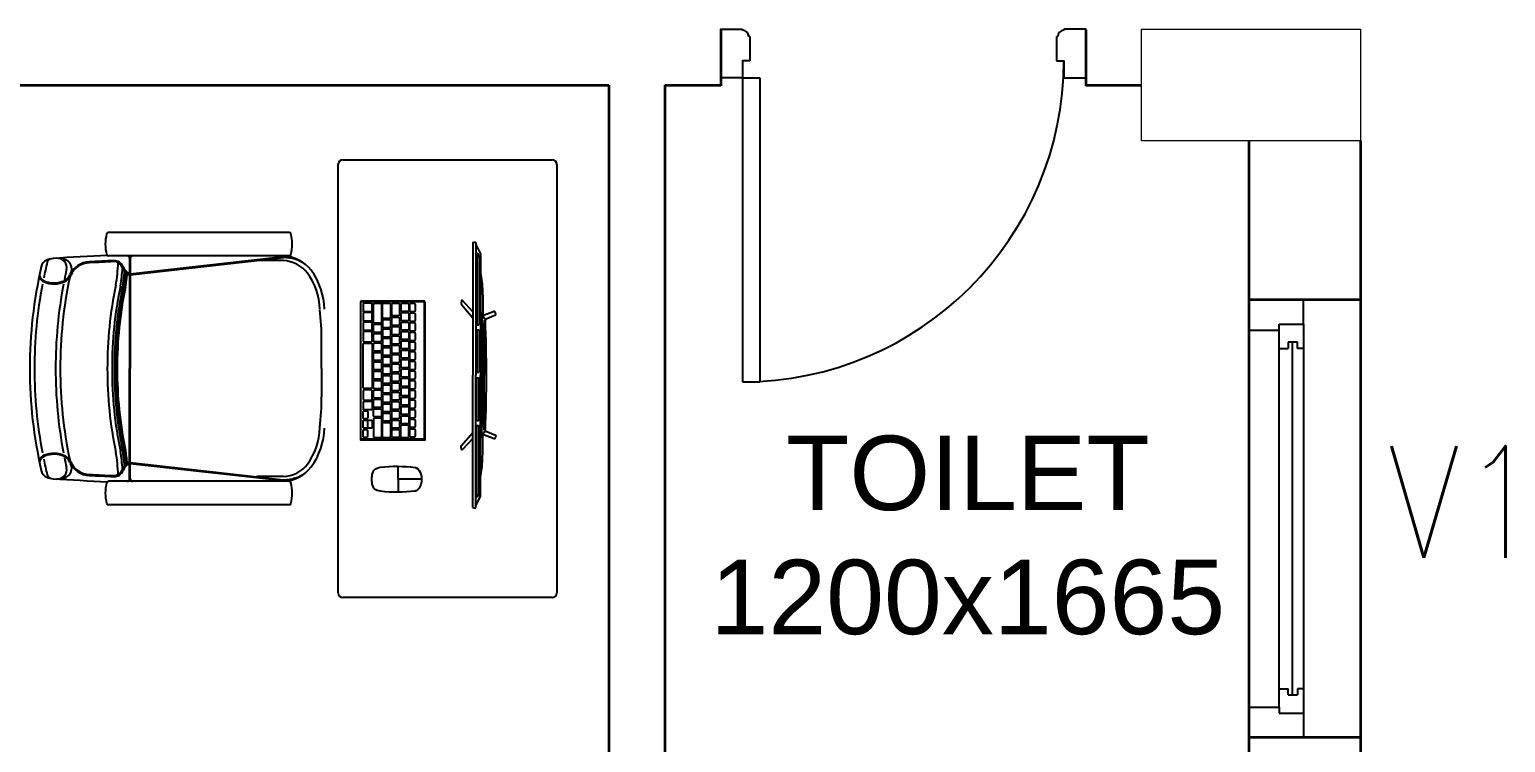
# Model space of a CAD drawing. Extents: x 2733443 to 3206532, y -1516114 to -1264405.
# Drawn here: x 3028857 to 3031891, y -1492705 to -1491239 of the extents above; entities that cross this region are included whole.
import ezdxf
from ezdxf.enums import TextEntityAlignment as Align

# ---------------------------------------------------------------- set-up
doc = ezdxf.new("R2010")
doc.units = 0
doc.header["$MEASUREMENT"] = 0
doc.linetypes.add('1', pattern=[0, 0, 0])
doc.layers.get('0').update_dxf_attribs({"color": 250, "linetype": '1'})
doc.layers.add('Column', color=162, linetype='Continuous', lineweight=13)
doc.layers.add('WALL', color=7, linetype='1', lineweight=35)
for name, color, linetype in [('DOOR', 40, 'Continuous'), ('furniture', 33, 'Continuous'), ('Plan', 44, 'Continuous'), ('TEXT', 5, '1'), ('V1', 7, 'Continuous'), ('Ventilator', 161, '1')]:
    doc.layers.add(name, color=color, linetype=linetype)
doc.styles.add('ARIAL', font='arial.ttf')
doc.styles.add('ROMANS', font='romans.shx')

# ---------------------------------------------------------------- blocks, each defined once
blk = doc.blocks.new('750')
at = {"layer": 'DOOR'}
for p, q in [((-50, 705), (-47.5, 705)), ((-35, 690), (-35, 692.5)), ((50, 45), (50, 80)), ((50, 80), (675, 80)), ((675, 45), (675, 80)), ((-50, 45), (-47.5, 45)), ((-35, 60), (-35, 57.5)), ((50, 45), (675, 45))]:
    blk.add_line(p, q, dxfattribs=at)
for points in [[(15, 690), (15, 705), (50, 705), (50, 750), (-50, 750), (-50, 705)], [(-35, 690), (15, 690)], [(15, 60), (15, 45), (50, 45), (50, 0), (-50, 0), (-50, 45)], [(-35, 60), (15, 60)]]:
    blk.add_lwpolyline(points, dxfattribs=at)
for centre, start, end in [((-35, 705), 180, 270), ((-35, 45), 90, 180)]:
    blk.add_arc(centre, 12.5, start, end, dxfattribs=at)
at = {"layer": 'DOOR', "color": 145}
blk.add_arc((15, 45), 660, 0, 90, dxfattribs=at)
blk = doc.blocks.new('A$C7C0069F8')
at = {"layer": 'Plan'}
for p, q in [((230, 900), (0, 900)), ((0, 900), (0, 837.5)), ((112.5, 900), (0, 900)), ((112.5, 850), (112.5, 900)), ((62.5, 850), (112.5, 850)), ((62.5, 837.5), (62.5, 850)), ((112.5, 850), (112.5, 850)), ((0, 837.5), (62.5, 837.5)), ((0, 62.5), (62.5, 62.5)), ((0, 0), (0, 62.5)), ((62.5, 62.5), (62.5, 50)), ((62.5, 50), (112.5, 50)), ((112.5, 50), (112.5, 50)), ((112.5, 50), (112.5, 0)), ((230, 0), (0, 0)), ((112.5, 0), (0, 0))]:
    blk.add_line(p, q, dxfattribs=at)
at = {"layer": 'Plan', "color": 143}
for p, q in [((230, 0), (230, 900)), ((112.5, 850), (112.5, 50)), ((0, 62.5), (0, 837.5)), ((62.5, 62.5), (62.5, 837.5)), ((62.5, 800), (81.2, 800)), ((81.2, 812.5), (81.2, 800)), ((100, 812.5), (81.2, 812.5)), ((90.2, 87.5), (90.2, 812.5)), ((100, 800), (100, 812.5)), ((112.5, 800), (100, 800)), ((62.5, 100), (81.2, 100)), ((81.2, 87.5), (81.2, 100)), ((112.5, 100), (100, 100)), ((100, 100), (100, 87.5)), ((81.2, 87.5), (100, 87.5))]:
    blk.add_line(p, q, dxfattribs=at)
blk = doc.blocks.new('Tv06_top_cad-block.com')
at = {"color": 0}
for points in [[(-161.1, -3.4), (-173.3, 26.2, 0.359324), (-175.3, 27.3, 0.097501), (-182.8, 24.2, 0.350578), (-183.5, 22.1), (-171.1, -10.4)], [(161.1, -3.4), (173.3, 26.2, -0.359324), (175.3, 27.3, -0.097501), (182.8, 24.2, -0.350578), (183.5, 22.1), (171.1, -10.4)], [(-381.9, -38.8, -0.13121), (-383.2, -32.7, -0.169032), (-383, -32.3), (-381.8, -31.1, -0.205713), (-381.3, -30.9), (-378.5, -30.9, 0.118206), (-376.2, -30.4), (-351.4, -18.4, -0.105648), (-345.8, -17), (0, -17)], [(-339.3, -21.2), (-339.3, -21.2, 0.099639), (-344.3, -22.2), (-349.2, -24.6, 0.215889), (-350.7, -26.3, 0.476075), (-349.4, -28, 0.244765)], [(-295.5, -17), (-282, -15, -0.02037), (-255.8, -12, -0.012056), (-227.2, -10.7), (-169.3, -10.7)], [(-182.5, -38.8), (-214.4, -69.1, 0.250582), (-215, -71, 0.266718), (-214.3, -71.9, 0.084688)], [(-214.3, -71.9), (-207.3, -73.1, 0.211205), (-203.3, -72.1), (-165.2, -38.8)], [(-181.8, -17), (-178.5, -14, -0.213415), (-177.3, -13.6), (0, -13.6)], [(-172.1, -13.6, -0.072098), (-159.2, -3, -0.121861), (-158.4, -2.8)], [(-170.1, -10.6, -0.053076), (-160.2, -2.9), (-158.4, -2.8)], [(-147.6, -13.6), (-147.6, -7.5, -0.414214), (-147.4, -7.3), (-146.5, -7.3, -0.414214), (-146.3, -7.5), (-146.3, -13.6)], [(-146.8, -28, 0.414214), (-145, -26.2), (-145, -23, 0.414214), (-146.8, -21.2)], [(-143.9, -13.6), (-143.9, -7.5, -0.414214), (-143.7, -7.3), (-142.7, -7.3, -0.414214), (-142.6, -7.5), (-142.6, -13.6)], [(-140.2, -13.6), (-140.2, -7.5, -0.414214), (-140, -7.3), (-139, -7.3, -0.414214), (-138.8, -7.5), (-138.8, -13.6)], [(-136.4, -13.6), (-136.4, -7.5, -0.414214), (-136.3, -7.3), (-135.3, -7.3, -0.414214), (-135.1, -7.5), (-135.1, -13.6)], [(-132.7, -13.6), (-132.7, -7.5, -0.414214), (-132.5, -7.3), (-131.6, -7.3, -0.414214), (-131.4, -7.5), (-131.4, -13.6)], [(-128.8, -28, -0.414214), (-130.6, -26.2), (-130.6, -23, -0.414214), (-128.8, -21.2)], [(-129, -13.6), (-129, -7.5, -0.414214), (-128.8, -7.3), (-127.9, -7.3, -0.414214), (-127.7, -7.5), (-127.7, -13.6)], [(-125.3, -13.6), (-125.3, -7.5, -0.414214), (-125.1, -7.3), (-124.1, -7.3, -0.414214), (-124, -7.5), (-124, -13.6)], [(-121.6, -13.6), (-121.6, -7.5, -0.414214), (-121.4, -7.3), (-120.4, -7.3, -0.414214), (-120.2, -7.5), (-120.2, -13.6)], [(-117.8, -13.6), (-117.8, -7.5, -0.414214), (-117.7, -7.3), (-116.7, -7.3, -0.414214), (-116.5, -7.5), (-116.5, -13.6)], [(-114.1, -13.6), (-114.1, -7.5, -0.414214), (-113.9, -7.3), (-113, -7.3, -0.414214), (-112.8, -7.5), (-112.8, -13.6)], [(-110.4, -13.6), (-110.4, -7.5, -0.414214), (-110.2, -7.3), (-109.3, -7.3, -0.414214), (-109.1, -7.5), (-109.1, -13.6)], [(-106.7, -13.6), (-106.7, -7.5, -0.414214), (-106.5, -7.3), (-105.5, -7.3, -0.414214), (-105.4, -7.5), (-105.4, -13.6)], [(-103, -13.6), (-103, -7.5, -0.414214), (-102.8, -7.3), (-101.8, -7.3, -0.414214), (-101.6, -7.5), (-101.6, -13.6)], [(-99.2, -13.6), (-99.2, -7.5, -0.414214), (-99.1, -7.3), (-98.1, -7.3, -0.414214), (-97.9, -7.5), (-97.9, -13.6)], [(-95.5, -13.6), (-95.5, -7.5, -0.414214), (-95.3, -7.3), (-94.4, -7.3, -0.414214), (-94.2, -7.5), (-94.2, -13.6)], [(-91.8, -13.6), (-91.8, -7.5, -0.414214), (-91.6, -7.3), (-90.7, -7.3, -0.414214), (-90.5, -7.5), (-90.5, -13.6)], [(-88.1, -13.6), (-88.1, -7.5, -0.414214), (-87.9, -7.3), (-86.9, -7.3, -0.414214), (-86.8, -7.5), (-86.8, -13.6)], [(-84.4, -13.6), (-84.4, -7.5, -0.414214), (-84.2, -7.3), (-83.2, -7.3, -0.414214), (-83, -7.5), (-83, -13.6)], [(-80.6, -13.6), (-80.6, -7.5, -0.414214), (-80.5, -7.3), (-79.5, -7.3, -0.414214), (-79.3, -7.5), (-79.3, -13.6)], [(-76.9, -13.6), (-76.9, -7.5, -0.414214), (-76.7, -7.3), (-75.8, -7.3, -0.414214), (-75.6, -7.5), (-75.6, -13.6)], [(-73.2, -13.6), (-73.2, -7.5, -0.414214), (-73, -7.3), (-72.1, -7.3, -0.414214), (-71.9, -7.5), (-71.9, -13.6)], [(-69.5, -13.6), (-69.5, -7.5, -0.414214), (-69.3, -7.3), (-68.3, -7.3, -0.414214), (-68.2, -7.5), (-68.2, -13.6)], [(-65.8, -13.6), (-65.8, -7.5, -0.414214), (-65.6, -7.3), (-64.6, -7.3, -0.414214), (-64.4, -7.5), (-64.4, -13.6)], [(-62, -13.6), (-62, -7.5, -0.414214), (-61.9, -7.3), (-60.9, -7.3, -0.414214), (-60.7, -7.5), (-60.7, -13.6)], [(-58.3, -13.6), (-58.3, -7.5, -0.414214), (-58.1, -7.3), (-57.2, -7.3, -0.414214), (-57, -7.5), (-57, -13.6)], [(-54.6, -13.6), (-54.6, -7.5, -0.414214), (-54.4, -7.3), (-53.5, -7.3, -0.414214), (-53.3, -7.5), (-53.3, -13.6)], [(-50.9, -13.6), (-50.9, -7.5, -0.414214), (-50.7, -7.3), (-49.7, -7.3, -0.414214), (-49.6, -7.5), (-49.6, -13.6)], [(-47.2, -13.6), (-47.2, -7.5, -0.414214), (-47, -7.3), (-46, -7.3, -0.414214), (-45.8, -7.5), (-45.8, -13.6)], [(-43.4, -13.6), (-43.4, -7.5, -0.414214), (-43.3, -7.3), (-42.3, -7.3, -0.414214), (-42.1, -7.5), (-42.1, -13.6)], [(-39.7, -13.6), (-39.7, -7.5, -0.414214), (-39.5, -7.3), (-38.6, -7.3, -0.414214), (-38.4, -7.5), (-38.4, -13.6)], [(-36, -13.6), (-36, -7.5, -0.414214), (-35.8, -7.3), (-34.9, -7.3, -0.414214), (-34.7, -7.5), (-34.7, -13.6)], [(-32.3, -13.6), (-32.3, -7.5, -0.414214), (-32.1, -7.3), (-31.1, -7.3, -0.414214), (-31, -7.5), (-31, -13.6)], [(-28.6, -13.6), (-28.6, -7.5, -0.414214), (-28.4, -7.3), (-27.4, -7.3, -0.414214), (-27.2, -7.5), (-27.2, -13.6)], [(-24.8, -13.6), (-24.8, -7.5, -0.414214), (-24.7, -7.3), (-23.7, -7.3, -0.414214), (-23.5, -7.5), (-23.5, -13.6)], [(-21.1, -13.6), (-21.1, -7.5, -0.414214), (-20.9, -7.3), (-20, -7.3, -0.414214), (-19.8, -7.5), (-19.8, -13.6)], [(-17.4, -13.6), (-17.4, -7.5, -0.414214), (-17.2, -7.3), (-16.3, -7.3, -0.414214), (-16.1, -7.5), (-16.1, -13.6)], [(-13.7, -13.6), (-13.7, -7.5, -0.414214), (-13.5, -7.3), (-12.5, -7.3, -0.414214), (-12.4, -7.5), (-12.4, -13.6)], [(-10, -13.6), (-10, -7.5, -0.414214), (-9.8, -7.3), (-8.8, -7.3, -0.414214), (-8.6, -7.5), (-8.6, -13.6)], [(-10, -28, 0.414214), (-8.2, -26.2), (-8.2, -23, 0.414214), (-10, -21.2)], [(-6.2, -13.6), (-6.2, -7.5, -0.414214), (-6.1, -7.3), (-5.1, -7.3, -0.414214), (-4.9, -7.5), (-4.9, -13.6)], [(-2.5, -13.6), (-2.5, -7.5, -0.414214), (-2.3, -7.3), (-1.4, -7.3, -0.414214), (-1.2, -7.5), (-1.2, -13.6)], [(181.8, -17), (178.5, -14, 0.213415), (177.3, -13.6), (0, -13.6)], [(381.9, -38.8, 0.13121), (383.2, -32.7, 0.169032), (383, -32.3), (381.8, -31.1, 0.205713), (381.3, -30.9), (378.5, -30.9, -0.118206), (376.2, -30.4), (351.4, -18.4, 0.105648), (345.8, -17), (0, -17)], [(2.5, -13.6), (2.5, -7.5, 0.414214), (2.3, -7.3), (1.4, -7.3, 0.414214), (1.2, -7.5), (1.2, -13.6)], [(6.2, -13.6), (6.2, -7.5, 0.414214), (6.1, -7.3), (5.1, -7.3, 0.414214), (4.9, -7.5), (4.9, -13.6)], [(10, -28, -0.414214), (8.2, -26.2), (8.2, -23, -0.414214), (10, -21.2)], [(10, -13.6), (10, -7.5, 0.414214), (9.8, -7.3), (8.8, -7.3, 0.414214), (8.6, -7.5), (8.6, -13.6)], [(13.7, -13.6), (13.7, -7.5, 0.414214), (13.5, -7.3), (12.5, -7.3, 0.414214), (12.4, -7.5), (12.4, -13.6)], [(17.4, -13.6), (17.4, -7.5, 0.414214), (17.2, -7.3), (16.3, -7.3, 0.414214), (16.1, -7.5), (16.1, -13.6)], [(21.1, -13.6), (21.1, -7.5, 0.414214), (20.9, -7.3), (20, -7.3, 0.414214), (19.8, -7.5), (19.8, -13.6)], [(24.8, -13.6), (24.8, -7.5, 0.414214), (24.7, -7.3), (23.7, -7.3, 0.414214), (23.5, -7.5), (23.5, -13.6)], [(28.6, -13.6), (28.6, -7.5, 0.414214), (28.4, -7.3), (27.4, -7.3, 0.414214), (27.2, -7.5), (27.2, -13.6)], [(32.3, -13.6), (32.3, -7.5, 0.414214), (32.1, -7.3), (31.1, -7.3, 0.414214), (31, -7.5), (31, -13.6)], [(36, -13.6), (36, -7.5, 0.414214), (35.8, -7.3), (34.9, -7.3, 0.414214), (34.7, -7.5), (34.7, -13.6)], [(39.7, -13.6), (39.7, -7.5, 0.414214), (39.5, -7.3), (38.6, -7.3, 0.414214), (38.4, -7.5), (38.4, -13.6)], [(43.4, -13.6), (43.4, -7.5, 0.414214), (43.3, -7.3), (42.3, -7.3, 0.414214), (42.1, -7.5), (42.1, -13.6)], [(47.2, -13.6), (47.2, -7.5, 0.414214), (47, -7.3), (46, -7.3, 0.414214), (45.8, -7.5), (45.8, -13.6)], [(50.9, -13.6), (50.9, -7.5, 0.414214), (50.7, -7.3), (49.7, -7.3, 0.414214), (49.6, -7.5), (49.6, -13.6)], [(54.6, -13.6), (54.6, -7.5, 0.414214), (54.4, -7.3), (53.5, -7.3, 0.414214), (53.3, -7.5), (53.3, -13.6)], [(58.3, -13.6), (58.3, -7.5, 0.414214), (58.1, -7.3), (57.2, -7.3, 0.414214), (57, -7.5), (57, -13.6)], [(62, -13.6), (62, -7.5, 0.414214), (61.9, -7.3), (60.9, -7.3, 0.414214), (60.7, -7.5), (60.7, -13.6)], [(65.8, -13.6), (65.8, -7.5, 0.414214), (65.6, -7.3), (64.6, -7.3, 0.414214), (64.4, -7.5), (64.4, -13.6)], [(69.5, -13.6), (69.5, -7.5, 0.414214), (69.3, -7.3), (68.3, -7.3, 0.414214), (68.2, -7.5), (68.2, -13.6)], [(73.2, -13.6), (73.2, -7.5, 0.414214), (73, -7.3), (72.1, -7.3, 0.414214), (71.9, -7.5), (71.9, -13.6)], [(76.9, -13.6), (76.9, -7.5, 0.414214), (76.7, -7.3), (75.8, -7.3, 0.414214), (75.6, -7.5), (75.6, -13.6)], [(80.6, -13.6), (80.6, -7.5, 0.414214), (80.5, -7.3), (79.5, -7.3, 0.414214), (79.3, -7.5), (79.3, -13.6)], [(84.4, -13.6), (84.4, -7.5, 0.414214), (84.2, -7.3), (83.2, -7.3, 0.414214), (83, -7.5), (83, -13.6)], [(88.1, -13.6), (88.1, -7.5, 0.414214), (87.9, -7.3), (86.9, -7.3, 0.414214), (86.8, -7.5), (86.8, -13.6)], [(91.8, -13.6), (91.8, -7.5, 0.414214), (91.6, -7.3), (90.7, -7.3, 0.414214), (90.5, -7.5), (90.5, -13.6)], [(95.5, -13.6), (95.5, -7.5, 0.414214), (95.3, -7.3), (94.4, -7.3, 0.414214), (94.2, -7.5), (94.2, -13.6)], [(99.2, -13.6), (99.2, -7.5, 0.414214), (99.1, -7.3), (98.1, -7.3, 0.414214), (97.9, -7.5), (97.9, -13.6)], [(103, -13.6), (103, -7.5, 0.414214), (102.8, -7.3), (101.8, -7.3, 0.414214), (101.6, -7.5), (101.6, -13.6)], [(106.7, -13.6), (106.7, -7.5, 0.414214), (106.5, -7.3), (105.5, -7.3, 0.414214), (105.4, -7.5), (105.4, -13.6)], [(110.4, -13.6), (110.4, -7.5, 0.414214), (110.2, -7.3), (109.3, -7.3, 0.414214), (109.1, -7.5), (109.1, -13.6)], [(114.1, -13.6), (114.1, -7.5, 0.414214), (113.9, -7.3), (113, -7.3, 0.414214), (112.8, -7.5), (112.8, -13.6)], [(117.8, -13.6), (117.8, -7.5, 0.414214), (117.7, -7.3), (116.7, -7.3, 0.414214), (116.5, -7.5), (116.5, -13.6)], [(121.6, -13.6), (121.6, -7.5, 0.414214), (121.4, -7.3), (120.4, -7.3, 0.414214), (120.2, -7.5), (120.2, -13.6)], [(125.3, -13.6), (125.3, -7.5, 0.414214), (125.1, -7.3), (124.1, -7.3, 0.414214), (124, -7.5), (124, -13.6)], [(129, -13.6), (129, -7.5, 0.414214), (128.8, -7.3), (127.9, -7.3, 0.414214), (127.7, -7.5), (127.7, -13.6)], [(128.8, -28, 0.414214), (130.6, -26.2), (130.6, -23, 0.414214), (128.8, -21.2)], [(132.7, -13.6), (132.7, -7.5, 0.414214), (132.5, -7.3), (131.6, -7.3, 0.414214), (131.4, -7.5), (131.4, -13.6)], [(136.4, -13.6), (136.4, -7.5, 0.414214), (136.3, -7.3), (135.3, -7.3, 0.414214), (135.1, -7.5), (135.1, -13.6)], [(140.2, -13.6), (140.2, -7.5, 0.414214), (140, -7.3), (139, -7.3, 0.414214), (138.8, -7.5), (138.8, -13.6)], [(143.9, -13.6), (143.9, -7.5, 0.414214), (143.7, -7.3), (142.7, -7.3, 0.414214), (142.6, -7.5), (142.6, -13.6)], [(146.8, -28, -0.414214), (145, -26.2), (145, -23, -0.414214), (146.8, -21.2)], [(147.6, -13.6), (147.6, -7.5, 0.414214), (147.4, -7.3), (146.5, -7.3, 0.414214), (146.3, -7.5), (146.3, -13.6)], [(172.1, -13.6, 0.072098), (159.2, -3, 0.121861), (158.4, -2.8)], [(170.1, -10.6, 0.053076), (160.2, -2.9), (158.4, -2.8)], [(214.3, -71.9), (207.3, -73.1, -0.211205), (203.3, -72.1), (165.2, -38.8)], [(295.5, -17), (282, -15, 0.02037), (255.8, -12, 0.012056), (227.2, -10.7), (169.3, -10.7)], [(182.5, -38.8), (214.4, -69.1, -0.250582), (215, -71, -0.266718), (214.3, -71.9, -0.084688)], [(339.3, -21.2), (339.3, -21.2, -0.099639), (344.3, -22.2), (349.2, -24.6, -0.215889), (350.7, -26.3, -0.476075), (349.4, -28, -0.244765)]]:
    blk.add_lwpolyline(points, format="xyb", dxfattribs=at)
for points in [[(-381.9, -38.8), (0, -38.8)], [(-378.5, -30.9), (0, -30.9)], [(-349.4, -28), (-146.8, -28)], [(-339.3, -21.2), (-146.8, -21.2)], [(-158.6, -6.5), (0, -6.5)], [(-128.8, -21.2), (-10, -21.2)], [(-128.8, -28), (-10, -28)], [(158.6, -6.5), (0, -6.5)], [(378.5, -30.9), (0, -30.9)], [(381.9, -38.8), (0, -38.8)], [(128.8, -21.2), (10, -21.2)], [(128.8, -28), (10, -28)], [(339.3, -21.2), (146.8, -21.2)], [(349.4, -28), (146.8, -28)]]:
    blk.add_lwpolyline(points, dxfattribs=at)
for centre, radius, start, end in [((0, -4564), 4564, 90, 91.9893), ((0, -4564), 4564, 88.0107, 90), ((-170.5, -10.1), 0.6, 200.9784, 314.0295), ((170.5, -10.1), 0.6, 225.9705, 339.0216)]:
    blk.add_arc(centre, radius, start, end, dxfattribs=at)
blk = doc.blocks.new('EQUIPMENT')
at = {"layer": 'furniture'}
for p, q in [((-2091.6, 10656.3), (-1661.6, 10656.3)), ((-2101.6, 9766.3), (-2101.6, 10646.3)), ((-1651.6, 10646.3), (-1651.6, 9766.3)), ((-2202.2, 10507), (-2573.4, 10507)), ((-2202.2, 10458.8), (-2573.4, 10458.8)), ((-2534.9, 10458.7), (-2554.6, 10458.7)), ((-2530.1, 10453.9), (-2530.1, 10227.1)), ((-2528.6, 10421.8), (-2213.6, 10457.2)), ((-2528.6, 10419.8), (-2213.4, 10455.3)), ((-2528.6, 10453.9), (-2528.6, 10227.1)), ((-2214, 10449.1), (-2268.3, 10449.1)), ((-2135.3, 10227.1), (-2135.3, 10285)), ((-2530.1, 10000.2), (-2530.1, 10227.1)), ((-2528.6, 10000.2), (-2528.6, 10227.1)), ((-2135.3, 10227.1), (-2135.3, 10169.1)), ((-2528.6, 10034.3), (-2213.4, 9998.8)), ((-2528.6, 10032.3), (-2213.6, 9996.9)), ((-1977.9, 9999.7), (-1977.9, 10026.4)), ((-2202.2, 9995.4), (-2573.4, 9995.4)), ((-2534.9, 9995.4), (-2554.6, 9995.4)), ((-2214, 10005), (-2268.3, 10005)), ((-1930, 9999.7), (-1977.9, 9999.7)), ((-1977.9, 9999.7), (-1977.9, 9973)), ((-2202.2, 9947.1), (-2573.4, 9947.1)), ((-1661.6, 9756.3), (-2091.6, 9756.3))]:
    blk.add_line(p, q, dxfattribs=at)
for points in [[(-2055.5, 10362.5), (-2055.5, 10080.9), (-1922.8, 10080.9), (-1922.8, 10363.9, 0.414214), (-1924.8, 10365.9), (-2052.1, 10365.9, 0.414214)], [(-2031.3, 10346.9), (-2031.3, 10359.3, 0.414214), (-2033.5, 10361.5), (-2047.8, 10361.5, 0.414214), (-2050, 10359.3), (-2050, 10344.7), (-2033.5, 10344.7, 0.414214)], [(-2028.4, 10322.7), (-2028.4, 10359.2, -0.414214), (-2026.2, 10361.4), (-2014.8, 10361.4, -0.414214), (-2012.6, 10359.2), (-2012.6, 10322.7, -0.414214), (-2014.8, 10320.5), (-2026.2, 10320.5, -0.414214)], [(-2009.9, 10332.5), (-2009.9, 10361.3), (-1996.3, 10361.3, -0.414214), (-1994, 10359.1), (-1994, 10332.5, -0.414214), (-1996.3, 10330.3), (-2007.7, 10330.3, -0.414214)], [(-1991, 10335.3), (-1991, 10359.2, -0.414214), (-1988.8, 10361.4), (-1977.4, 10361.4, -0.414214), (-1975.2, 10359.2), (-1975.2, 10337.5, -0.414214), (-1977.4, 10335.3)], [(-1956.3, 10359.1), (-1956.3, 10346.8, -0.414214), (-1958.5, 10344.6), (-1969.9, 10344.6, -0.414214), (-1972.1, 10346.8), (-1972.1, 10359.1, -0.414214), (-1969.9, 10361.3), (-1958.5, 10361.3, -0.414214)], [(-1943.4, 10359.1), (-1943.4, 10345.9, -0.414214), (-1945.6, 10343.7), (-1951.8, 10343.7, -0.414214), (-1954, 10345.9), (-1954, 10359.1, -0.414214), (-1951.8, 10361.3), (-1945.6, 10361.3, -0.414214)], [(-2031.3, 10327.6), (-2031.3, 10340, 0.414214), (-2033.5, 10342.2), (-2047.8, 10342.2, 0.414214), (-2050, 10340), (-2050, 10325.4), (-2033.5, 10325.4, 0.414214)], [(-2031.3, 10308.3), (-2031.3, 10320.6, 0.414214), (-2033.5, 10322.8), (-2047.8, 10322.8, 0.414214), (-2050, 10320.6), (-2050, 10306), (-2033.5, 10306, 0.414214)], [(-2012.6, 10316.1), (-2012.6, 10303.8, -0.414214), (-2014.8, 10301.6), (-2026.2, 10301.6, -0.414214), (-2028.4, 10303.8), (-2028.4, 10316.1, -0.414214), (-2026.2, 10318.4), (-2014.8, 10318.4, -0.414214)], [(-1994.1, 10325.7), (-1994.1, 10313.4, -0.414214), (-1996.3, 10311.2), (-2007.6, 10311.2, -0.414214), (-2009.8, 10313.4), (-2009.8, 10325.7, -0.414214), (-2007.6, 10327.9), (-1996.3, 10327.9, -0.414214)], [(-1975.2, 10330.4), (-1975.2, 10318.1, -0.414214), (-1977.4, 10315.9), (-1988.7, 10315.9, -0.414214), (-1991, 10318.1), (-1991, 10330.4, -0.414214), (-1988.7, 10332.6), (-1977.4, 10332.6, -0.414214)], [(-1956.3, 10339.8), (-1956.3, 10327.5, -0.414214), (-1958.5, 10325.3), (-1969.9, 10325.3, -0.414214), (-1972.1, 10327.5), (-1972.1, 10339.8, -0.414214), (-1969.9, 10342.1), (-1958.5, 10342.1, -0.414214)], [(-1956.3, 10320.6), (-1956.3, 10308.3, -0.414214), (-1958.5, 10306.1), (-1969.9, 10306.1, -0.414214), (-1972.1, 10308.3), (-1972.1, 10320.6, -0.414214), (-1969.9, 10322.8), (-1958.5, 10322.8, -0.414214)], [(-1943.4, 10339.3), (-1943.4, 10326, -0.414214), (-1945.6, 10323.8), (-1951.8, 10323.8, -0.414214), (-1954, 10326), (-1954, 10339.3, -0.414214), (-1951.8, 10341.5), (-1945.6, 10341.5, -0.414214)], [(-1943.4, 10319.5), (-1943.4, 10306.2, -0.414214), (-1945.6, 10304), (-1951.8, 10304, -0.414214), (-1954, 10306.2), (-1954, 10319.5, -0.414214), (-1951.8, 10321.7), (-1945.6, 10321.7, -0.414214)], [(-2050, 10301.5), (-2050, 10284.6, 0.414214), (-2047.8, 10282.4), (-2033.7, 10282.4, 0.414214), (-2031.5, 10284.6), (-2031.5, 10301.5, 0.414214), (-2033.7, 10303.7), (-2047.8, 10303.7, 0.414214)], [(-2012.6, 10296.8), (-2012.6, 10284.5, -0.414214), (-2014.8, 10282.3), (-2026.2, 10282.3, -0.414214), (-2028.4, 10284.5), (-2028.4, 10296.8, -0.414214), (-2026.2, 10299.1), (-2014.8, 10299.1, -0.414214)], [(-1994.1, 10306.4), (-1994.1, 10294.1, -0.414214), (-1996.3, 10291.9), (-2007.6, 10291.9, -0.414214), (-2009.8, 10294.1), (-2009.8, 10306.4, -0.414214), (-2007.6, 10308.6), (-1996.3, 10308.6, -0.414214)], [(-1994.1, 10287.5), (-1994.1, 10275.2, -0.414214), (-1996.3, 10273), (-2007.6, 10273, -0.414214), (-2009.8, 10275.2), (-2009.8, 10287.5, -0.414214), (-2007.6, 10289.7), (-1996.3, 10289.7, -0.414214)], [(-1975.2, 10311.2), (-1975.2, 10298.9, -0.414214), (-1977.4, 10296.7), (-1988.7, 10296.7, -0.414214), (-1991, 10298.9), (-1991, 10311.2, -0.414214), (-1988.7, 10313.4), (-1977.4, 10313.4, -0.414214)], [(-1975.2, 10292), (-1975.2, 10279.7, -0.414214), (-1977.4, 10277.5), (-1988.7, 10277.5, -0.414214), (-1991, 10279.7), (-1991, 10292, -0.414214), (-1988.7, 10294.2), (-1977.4, 10294.2, -0.414214)], [(-1956.3, 10301.3), (-1956.3, 10289, -0.414214), (-1958.5, 10286.8), (-1969.9, 10286.8, -0.414214), (-1972.1, 10289), (-1972.1, 10301.3, -0.414214), (-1969.9, 10303.6), (-1958.5, 10303.6, -0.414214)], [(-1956.3, 10282.1), (-1956.3, 10269.8, -0.414214), (-1958.5, 10267.6), (-1969.9, 10267.6, -0.414214), (-1972.1, 10269.8), (-1972.1, 10282.1, -0.414214), (-1969.9, 10284.3), (-1958.5, 10284.3, -0.414214)], [(-1943.4, 10299.6), (-1943.4, 10286.4, -0.414214), (-1945.6, 10284.2), (-1951.8, 10284.2, -0.414214), (-1954, 10286.4), (-1954, 10299.6, -0.414214), (-1951.8, 10301.9), (-1945.6, 10301.9, -0.414214)], [(-2049.8, 10188.2), (-2049.8, 10277.2, -0.414214), (-2047.6, 10279.4), (-2033.6, 10279.4, -0.414214), (-2031.4, 10277.2), (-2031.4, 10188.2, -0.414214), (-2033.6, 10186), (-2047.6, 10186, -0.414214)], [(-2012.6, 10277.5), (-2012.6, 10265.2, -0.414214), (-2014.8, 10263), (-2026.2, 10263, -0.414214), (-2028.4, 10265.2), (-2028.4, 10277.5, -0.414214), (-2026.2, 10279.8), (-2014.8, 10279.8, -0.414214)], [(-2012.6, 10258.2), (-2012.6, 10245.9, -0.414214), (-2014.8, 10243.7), (-2026.2, 10243.7, -0.414214), (-2028.4, 10245.9), (-2028.4, 10258.2, -0.414214), (-2026.2, 10260.5), (-2014.8, 10260.5, -0.414214)], [(-1994.1, 10268.2), (-1994.1, 10255.9, -0.414214), (-1996.3, 10253.7), (-2007.6, 10253.7, -0.414214), (-2009.8, 10255.9), (-2009.8, 10268.2, -0.414214), (-2007.6, 10270.5), (-1996.3, 10270.5, -0.414214)], [(-1975.2, 10272.8), (-1975.2, 10260.5, -0.414214), (-1977.4, 10258.3), (-1988.7, 10258.3, -0.414214), (-1991, 10260.5), (-1991, 10272.8, -0.414214), (-1988.7, 10275), (-1977.4, 10275, -0.414214)], [(-1975.2, 10253.6), (-1975.2, 10241.3, -0.414214), (-1977.4, 10239), (-1988.7, 10239, -0.414214), (-1991, 10241.3), (-1991, 10253.6, -0.414214), (-1988.7, 10255.8), (-1977.4, 10255.8, -0.414214)], [(-1956.3, 10262.8), (-1956.3, 10250.5, -0.414214), (-1958.5, 10248.3), (-1969.9, 10248.3, -0.414214), (-1972.1, 10250.5), (-1972.1, 10262.8, -0.414214), (-1969.9, 10265), (-1958.5, 10265, -0.414214)], [(-1943.4, 10279.8), (-1943.4, 10266.6, -0.414214), (-1945.6, 10264.3), (-1951.8, 10264.3, -0.414214), (-1954, 10266.6), (-1954, 10279.8, -0.414214), (-1951.8, 10282), (-1945.6, 10282, -0.414214)], [(-1943.4, 10260), (-1943.4, 10246.7, -0.414214), (-1945.6, 10244.5), (-1951.8, 10244.5, -0.414214), (-1954, 10246.7), (-1954, 10260, -0.414214), (-1951.8, 10262.2), (-1945.6, 10262.2, -0.414214)], [(-2012.6, 10238.9), (-2012.6, 10226.6, -0.414214), (-2014.8, 10224.4), (-2026.2, 10224.4, -0.414214), (-2028.4, 10226.6), (-2028.4, 10238.9, -0.414214), (-2026.2, 10241.2), (-2014.8, 10241.2, -0.414214)], [(-1994.1, 10249.3), (-1994.1, 10237, -0.414214), (-1996.3, 10234.8), (-2007.6, 10234.8, -0.414214), (-2009.8, 10237), (-2009.8, 10249.3, -0.414214), (-2007.6, 10251.5), (-1996.3, 10251.5, -0.414214)], [(-1994.1, 10230), (-1994.1, 10217.7, -0.414214), (-1996.3, 10215.5), (-2007.6, 10215.5, -0.414214), (-2009.8, 10217.7), (-2009.8, 10230, -0.414214), (-2007.6, 10232.2), (-1996.3, 10232.2, -0.414214)], [(-1975.2, 10234.3), (-1975.2, 10222, -0.414214), (-1977.4, 10219.8), (-1988.7, 10219.8, -0.414214), (-1991, 10222), (-1991, 10234.3, -0.414214), (-1988.7, 10236.6), (-1977.4, 10236.6, -0.414214)], [(-1956.3, 10243.6), (-1956.3, 10231.3, -0.414214), (-1958.5, 10229), (-1969.9, 10229, -0.414214), (-1972.1, 10231.3), (-1972.1, 10243.6, -0.414214), (-1969.9, 10245.8), (-1958.5, 10245.8, -0.414214)], [(-1956.3, 10224.3), (-1956.3, 10212, -0.414214), (-1958.5, 10209.8), (-1969.9, 10209.8, -0.414214), (-1972.1, 10212), (-1972.1, 10224.3, -0.414214), (-1969.9, 10226.5), (-1958.5, 10226.5, -0.414214)], [(-1943.4, 10240.1), (-1943.4, 10226.9, -0.414214), (-1945.6, 10224.7), (-1951.8, 10224.7, -0.414214), (-1954, 10226.9), (-1954, 10240.1, -0.414214), (-1951.8, 10242.4), (-1945.6, 10242.4, -0.414214)], [(-2012.6, 10219.6), (-2012.6, 10207.3, -0.414214), (-2014.8, 10205.1), (-2026.2, 10205.1, -0.414214), (-2028.4, 10207.3), (-2028.4, 10219.6, -0.414214), (-2026.2, 10221.9), (-2014.8, 10221.9, -0.414214)], [(-2012.6, 10200.3), (-2012.6, 10188, -0.414214), (-2014.8, 10185.8), (-2026.2, 10185.8, -0.414214), (-2028.4, 10188), (-2028.4, 10200.3, -0.414214), (-2026.2, 10202.6), (-2014.8, 10202.6, -0.414214)], [(-1994.1, 10210.7), (-1994.1, 10198.4, -0.414214), (-1996.3, 10196.2), (-2007.6, 10196.2, -0.414214), (-2009.8, 10198.4), (-2009.8, 10210.7, -0.414214), (-2007.6, 10212.9), (-1996.3, 10212.9, -0.414214)], [(-1994.1, 10191.4), (-1994.1, 10179.1, -0.414214), (-1996.3, 10176.9), (-2007.6, 10176.9, -0.414214), (-2009.8, 10179.1), (-2009.8, 10191.4, -0.414214), (-2007.6, 10193.6), (-1996.3, 10193.6, -0.414214)], [(-1975.2, 10215.1), (-1975.2, 10202.8, -0.414214), (-1977.4, 10200.6), (-1988.7, 10200.6, -0.414214), (-1991, 10202.8), (-1991, 10215.1, -0.414214), (-1988.7, 10217.3), (-1977.4, 10217.3, -0.414214)], [(-1975.2, 10195.9), (-1975.2, 10183.6, -0.414214), (-1977.4, 10181.4), (-1988.7, 10181.4, -0.414214), (-1991, 10183.6), (-1991, 10195.9, -0.414214), (-1988.7, 10198.1), (-1977.4, 10198.1, -0.414214)], [(-1956.3, 10205), (-1956.3, 10192.7, -0.414214), (-1958.5, 10190.5), (-1969.9, 10190.5, -0.414214), (-1972.1, 10192.7), (-1972.1, 10205, -0.414214), (-1969.9, 10207.3), (-1958.5, 10207.3, -0.414214)], [(-1943.4, 10220.3), (-1943.4, 10207.1, -0.414214), (-1945.6, 10204.9), (-1951.8, 10204.9, -0.414214), (-1954, 10207.1), (-1954, 10220.3, -0.414214), (-1951.8, 10222.5), (-1945.6, 10222.5, -0.414214)], [(-1943.4, 10200.5), (-1943.4, 10187.2, -0.414214), (-1945.6, 10185), (-1951.8, 10185, -0.414214), (-1954, 10187.2), (-1954, 10200.5, -0.414214), (-1951.8, 10202.7), (-1945.6, 10202.7, -0.414214)], [(-2049.7, 10181.4), (-2049.7, 10164.6, 0.414214), (-2047.5, 10162.3), (-2033.4, 10162.3, 0.414214), (-2031.2, 10164.6), (-2031.2, 10181.4, 0.414214), (-2033.4, 10183.6), (-2047.5, 10183.6, 0.414214)], [(-2012.6, 10181), (-2012.6, 10168.7, -0.414214), (-2014.8, 10166.5), (-2026.2, 10166.5, -0.414214), (-2028.4, 10168.7), (-2028.4, 10181, -0.414214), (-2026.2, 10183.3), (-2014.8, 10183.3, -0.414214)], [(-2012.6, 10161.7), (-2012.6, 10149.4, -0.414214), (-2014.8, 10147.2), (-2026.2, 10147.2, -0.414214), (-2028.4, 10149.4), (-2028.4, 10161.7, -0.414214), (-2026.2, 10164), (-2014.8, 10164, -0.414214)], [(-1994.1, 10172.1), (-1994.1, 10159.8, -0.414214), (-1996.3, 10157.6), (-2007.6, 10157.6, -0.414214), (-2009.8, 10159.8), (-2009.8, 10172.1, -0.414214), (-2007.6, 10174.3), (-1996.3, 10174.3, -0.414214)], [(-1975.2, 10176.7), (-1975.2, 10164.4, -0.414214), (-1977.4, 10162.2), (-1988.7, 10162.2, -0.414214), (-1991, 10164.4), (-1991, 10176.7, -0.414214), (-1988.7, 10178.9), (-1977.4, 10178.9, -0.414214)], [(-1956.3, 10185.8), (-1956.3, 10173.5, -0.414214), (-1958.5, 10171.3), (-1969.9, 10171.3, -0.414214), (-1972.1, 10173.5), (-1972.1, 10185.8, -0.414214), (-1969.9, 10188), (-1958.5, 10188, -0.414214)], [(-1956.3, 10166.5), (-1956.3, 10154.2, -0.414214), (-1958.5, 10152), (-1969.9, 10152, -0.414214), (-1972.1, 10154.2), (-1972.1, 10166.5, -0.414214), (-1969.9, 10168.7), (-1958.5, 10168.7, -0.414214)], [(-1943.4, 10180.7), (-1943.4, 10167.4, -0.414214), (-1945.6, 10165.2), (-1951.8, 10165.2, -0.414214), (-1954, 10167.4), (-1954, 10180.7, -0.414214), (-1951.8, 10182.9), (-1945.6, 10182.9, -0.414214)], [(-1943.4, 10160.8), (-1943.4, 10147.6, -0.414214), (-1945.6, 10145.4), (-1951.8, 10145.4, -0.414214), (-1954, 10147.6), (-1954, 10160.8, -0.414214), (-1951.8, 10163.1), (-1945.6, 10163.1, -0.414214)], [(-2031.1, 10145.2), (-2031.1, 10157.6, 0.414214), (-2033.3, 10159.8), (-2047.7, 10159.8, 0.414214), (-2049.9, 10157.6), (-2049.9, 10143), (-2033.3, 10143, 0.414214)], [(-2040.7, 10138.1), (-2040.7, 10125.9, -0.414214), (-2043, 10123.7), (-2047.6, 10123.7, -0.414214), (-2049.8, 10125.9), (-2049.8, 10138.1, -0.414214), (-2047.6, 10140.4), (-2043, 10140.4, -0.414214)], [(-2012.6, 10142.5), (-2012.6, 10130.2, -0.414214), (-2014.8, 10127.9), (-2026.2, 10127.9, -0.414214), (-2028.4, 10130.2), (-2028.4, 10142.5, -0.414214), (-2026.2, 10144.7), (-2014.8, 10144.7, -0.414214)], [(-1994.1, 10152.8), (-1994.1, 10140.5, -0.414214), (-1996.3, 10138.3), (-2007.6, 10138.3, -0.414214), (-2009.8, 10140.5), (-2009.8, 10152.8, -0.414214), (-2007.6, 10155), (-1996.3, 10155, -0.414214)], [(-1994.1, 10133.5), (-1994.1, 10121.2, -0.414214), (-1996.3, 10119), (-2007.6, 10119, -0.414214), (-2009.8, 10121.2), (-2009.8, 10133.5, -0.414214), (-2007.6, 10135.7), (-1996.3, 10135.7, -0.414214)], [(-1975.2, 10157.5), (-1975.2, 10145.2, -0.414214), (-1977.4, 10143), (-1988.7, 10143, -0.414214), (-1991, 10145.2), (-1991, 10157.5, -0.414214), (-1988.7, 10159.7), (-1977.4, 10159.7, -0.414214)], [(-1975.2, 10138.3), (-1975.2, 10126, -0.414214), (-1977.4, 10123.7), (-1988.7, 10123.7, -0.414214), (-1991, 10126), (-1991, 10138.3, -0.414214), (-1988.7, 10140.5), (-1977.4, 10140.5, -0.414214)], [(-1956.3, 10147.3), (-1956.3, 10135, -0.414214), (-1958.5, 10132.7), (-1969.9, 10132.7, -0.414214), (-1972.1, 10135), (-1972.1, 10147.3, -0.414214), (-1969.9, 10149.5), (-1958.5, 10149.5, -0.414214)], [(-1943.4, 10141), (-1943.4, 10127.8, -0.414214), (-1945.6, 10125.5), (-1951.8, 10125.5, -0.414214), (-1954, 10127.8), (-1954, 10141, -0.414214), (-1951.8, 10143.2), (-1945.6, 10143.2, -0.414214)], [(-2040.8, 10099.8), (-2040.8, 10087.5, -0.414214), (-2043, 10085.3), (-2047.6, 10085.3, -0.414214), (-2049.9, 10087.5), (-2049.9, 10099.8, -0.414214), (-2047.6, 10102), (-2043, 10102, -0.414214)], [(-2049.8, 10106.9), (-2049.8, 10118.8, -0.414214), (-2047.6, 10121), (-2041.2, 10121), (-2041.2, 10104.7), (-2047.6, 10104.7, -0.414214)], [(-2040.1, 10104.7), (-2040.1, 10121), (-2033.7, 10121, -0.414214), (-2031.4, 10118.8), (-2031.4, 10106.9, -0.414214), (-2033.7, 10104.7)], [(-2028.3, 10087.2), (-2028.3, 10123.7, -0.414214), (-2026.1, 10125.9), (-2014.7, 10125.9, -0.414214), (-2012.5, 10123.7), (-2012.5, 10087.2, -0.414214), (-2014.7, 10085), (-2026.1, 10085, -0.414214)], [(-2009.9, 10087.3), (-2009.9, 10116.1), (-1996.2, 10116.1, -0.414214), (-1994, 10113.9), (-1994, 10087.3, -0.414214), (-1996.2, 10085.1), (-2007.7, 10085.1, -0.414214)], [(-1975.2, 10119.1), (-1975.2, 10106.8, -0.414214), (-1977.4, 10104.5), (-1988.7, 10104.5, -0.414214), (-1991, 10106.8), (-1991, 10119.1, -0.414214), (-1988.7, 10121.3), (-1977.4, 10121.3, -0.414214)], [(-1975.2, 10099.8), (-1975.2, 10087.5, -0.414214), (-1977.4, 10085.3), (-1988.7, 10085.3, -0.414214), (-1991, 10087.5), (-1991, 10099.8, -0.414214), (-1988.7, 10102.1), (-1977.4, 10102.1, -0.414214)], [(-1972.4, 10085), (-1972.4, 10108.9, -0.414214), (-1970.2, 10111.2), (-1958.8, 10111.2, -0.414214), (-1956.6, 10108.9), (-1956.6, 10087.3, -0.414214), (-1958.8, 10085)], [(-1956.3, 10128), (-1956.3, 10115.7, -0.414214), (-1958.5, 10113.5), (-1969.9, 10113.5, -0.414214), (-1972.1, 10115.7), (-1972.1, 10128, -0.414214), (-1969.9, 10130.2), (-1958.5, 10130.2, -0.414214)], [(-1943.4, 10121.2), (-1943.4, 10107.9, -0.414214), (-1945.6, 10105.7), (-1951.8, 10105.7, -0.414214), (-1954, 10107.9), (-1954, 10121.2, -0.414214), (-1951.8, 10123.4), (-1945.6, 10123.4, -0.414214)], [(-1943.4, 10101.4), (-1943.4, 10088.1, -0.414214), (-1945.6, 10085.9), (-1951.8, 10085.9, -0.414214), (-1954, 10088.1), (-1954, 10101.4, -0.414214), (-1951.8, 10103.6), (-1945.6, 10103.6, -0.414214)], [(-1931.2, 9989.1, -0.198798), (-1940.7, 9976.1, -0.10516), (-1942.8, 9975.4, -0.060397), (-2014.7, 9974.9, -0.156139), (-2026.5, 9980.2, -0.13832), (-2030.3, 9986.3, -0.081219), (-2032, 9999.7, -0.081219), (-2030.3, 10013, -0.13832), (-2026.5, 10019.1, -0.156139), (-2014.7, 10024.4, -0.060397), (-1942.8, 10024, -0.10516), (-1940.7, 10023.2, -0.198798), (-1931.2, 10010.3, -0.111855)]]:
    blk.add_lwpolyline(points, format="xyb", close=True, dxfattribs=at)
blk.add_lwpolyline([(-1924.6, 10365), (-1924.6, 10081.8), (-2054.5, 10081.8), (-2054.5, 10365)], close=True, dxfattribs=at)
for centre, radius, start, end in [((-2091.6, 10646.3), 10, 90, 180), ((-1661.6, 10646.3), 10, 0, 90), ((-2495.1, 10482.9), 84.8, 165.4908, 194.5092), ((-2573.4, 10503.2), 3.86, 90, 165.4908), ((-2202.2, 10503.2), 3.86, 14.5092, 90), ((-2280.6, 10482.9), 84.8, 345.4908, 14.5092), ((-1803.1, 10227.1), 932.2, 167.0302, 180), ((-2693.5, 10433.2), 18.3, 111.7937, 170.2285), ((-1803.1, 10227.1), 922.5, 166.2992, 168.338), ((-2680.8, 10401.5), 52.4, 96.9024, 111.7937), ((-2690, 10443.3), 9.65, 102.4627, 166.2992), ((-2065, -205.1), 10676.8, 92.74156, 93.34037), ((-2680.8, 10401.5), 52.4, 72.2542, 89.7432), ((-2678.5, 10434.7), 19.3, 347.3268, 93.2999), ((-2668.6, 10432), 19.8, 331.6089, 78.9238), ((-2612, 10402.3), 44.1, 90.6246, 157.0402), ((-2612, 10402.3), 42.2, 90.6246, 157.0402), ((-2065, -205.1), 10665.6, 92.67234, 92.9425), ((-2065, -205.1), 10663.7, 92.67234, 92.94196), ((-2573.4, 10462.6), 3.86, 194.5092, 270), ((-2561.4, 10429.6), 19.3, 20.756, 92.6723), ((-2561.4, 10429.6), 17.4, 20.756, 92.6723), ((-2884.9, 10455.6), 331.5, 350.0573, 358.1969), ((-2517.4, 10446.3), 29.7, 200.756, 242.6792), ((-2517.4, 10446.3), 27.7, 200.756, 242.6792), ((-2534.9, 10453.9), 4.83, 0, 90), ((-2523.7, 10453.9), 4.83, 90, 180), ((-2217.4, 10381.6), 67.6, 37.9745, 87.3131), ((-2217.4, 10381.6), 77.2, 37.9745, 87.3131), ((-2213.5, 10456.2), 0.965, 88.4824, 96.413), ((-2215.5, 10379.4), 77.8, 53.4972, 88.4824), ((-2213.5, 10375.4), 79.9, 56.0345, 89.9081), ((-2202.2, 10462.6), 3.86, 270, 345.4908), ((-2697, 10424.5), 21.2, 205.7963, 246.0335), ((-2697, 10424.5), 19.3, 197.5438, 246.0335), ((-2685.4, 10455.6), 54.3, 248.2063, 293.9665), ((-2685.4, 10455.6), 52.4, 248.2063, 293.9665), ((-1755, 10227.1), 917.5, 168.1893, 180), ((-2676.6, 10431.2), 26.6, 297.9512, 333.9874), ((-1755, 10227.1), 927.2, 167.3268, 168.6038), ((-2676.6, 10431.2), 28.6, 297.9512, 333.9874), ((-2884.9, 10455.6), 341.1, 350.0573, 356.41), ((-2884.9, 10455.6), 345.9, 350.0573, 355.3033), ((-2884.9, 10455.6), 348.8, 350.0573, 354.8805), ((-2884.9, 10455.6), 351.7, 350.0573, 354.5607), ((-2272, 10345.6), 132.9, 1.4596, 35.8977), ((-2272, 10345.6), 142.5, 1.4596, 35.8977), ((-1803.1, 10227.1), 922.5, 169.1713, 180), ((-1755, 10227.1), 927.2, 169.2244, 180), ((-1741.9, 10229.5), 833.9, 168.2946, 180.1678), ((-1741.9, 10229.5), 824.2, 168.2946, 180.1678), ((-1741.9, 10229.5), 819.4, 168.2946, 180.1678), ((-1741.9, 10229.5), 816.5, 168.2946, 180.1692), ((-1741.9, 10229.5), 813.6, 168.2946, 180.17), ((-2718.8, 10281.5), 583.5, 0.3336, 6.5501), ((-1803.1, 10227.1), 932.2, 180, 192.9698), ((-1803.1, 10227.1), 922.5, 180, 190.8287), ((-1755, 10227.1), 927.2, 180, 190.7756), ((-1755, 10227.1), 917.5, 180, 191.8107), ((-1741.9, 10224.6), 833.9, 179.8322, 191.7054), ((-1741.9, 10224.6), 833.9, 179.8322, 179.8341), ((-1741.9, 10224.6), 824.2, 179.8322, 191.7054), ((-1741.9, 10224.6), 819.4, 179.8322, 191.7054), ((-1741.9, 10224.6), 816.5, 179.8308, 191.7054), ((-1741.9, 10224.6), 813.6, 179.83, 191.7054), ((-2718.8, 10172.6), 583.5, 353.4499, 359.6664), ((-2272, 10108.6), 132.9, 324.1023, 358.5404), ((-2272, 10108.6), 142.5, 324.1023, 358.5404), ((-2697, 10029.6), 21.2, 113.9665, 154.2037), ((-2697, 10029.6), 19.3, 113.9665, 162.4562), ((-2685.4, 9998.5), 54.3, 66.0335, 111.7937), ((-2685.4, 9998.5), 52.4, 66.0335, 111.7937), ((-2676.6, 10022.9), 26.6, 26.0126, 62.0488), ((-1755, 10227.1), 927.2, 191.3962, 192.6732), ((-2676.6, 10022.9), 28.6, 26.0126, 62.0488), ((-2884.9, 9998.5), 331.5, 1.8031, 9.9427), ((-2884.9, 9998.5), 341.1, 3.59, 9.9427), ((-2884.9, 9998.5), 345.9, 4.6967, 9.9427), ((-2884.9, 9998.5), 348.8, 5.1195, 9.9427), ((-2884.9, 9998.5), 351.7, 5.4393, 9.9427), ((-2693.5, 10021), 18.3, 189.7715, 248.2063), ((-1803.1, 10227.1), 922.5, 191.662, 193.7008), ((-2678.5, 10019.4), 19.3, 266.7001, 12.6732), ((-2668.6, 10022.1), 19.8, 281.0762, 28.3911), ((-2612, 10051.8), 44.1, 202.9598, 269.3754), ((-2612, 10051.8), 42.2, 202.9598, 269.3754), ((-2561.4, 10024.5), 19.3, 267.3277, 339.244), ((-2561.4, 10024.5), 17.4, 267.3277, 339.244), ((-2517.4, 10007.8), 29.7, 117.3208, 159.244), ((-2517.4, 10007.8), 27.7, 117.3208, 159.244), ((-2217.4, 10072.5), 67.6, 272.6869, 322.0255), ((-2217.4, 10072.5), 77.2, 272.6869, 322.0255), ((-2215.5, 10074.7), 77.8, 271.5176, 306.5028), ((-2213.5, 10078.7), 79.9, 270.0919, 303.9655), ((-2680.8, 10052.6), 52.4, 248.2063, 263.0976), ((-2690, 10010.8), 9.65, 193.7008, 257.5373), ((-2065, 20659.2), 10676.8, 266.65963, 267.25844), ((-2680.8, 10052.6), 52.4, 270.2568, 287.7458), ((-2065, 20659.2), 10665.6, 267.0575, 267.32766), ((-2065, 20659.2), 10663.7, 267.05804, 267.32766), ((-2495.1, 9971.2), 84.8, 165.4908, 194.5092), ((-2573.4, 9991.5), 3.86, 90, 165.4908), ((-2534.9, 10000.2), 4.83, 270, 0), ((-2523.7, 10000.2), 4.83, 180, 270), ((-2213.5, 9997.9), 0.965, 263.587, 271.5176), ((-2202.2, 9991.5), 3.86, 14.5092, 90), ((-2280.6, 9971.2), 84.8, 345.4908, 14.5092), ((-2573.4, 9950.9), 3.86, 194.5092, 270), ((-2202.2, 9950.9), 3.86, 270, 345.4908), ((-2091.6, 9766.3), 10, 180, 270), ((-1661.6, 9766.3), 10, 270, 0)]:
    blk.add_arc(centre, radius, start, end, dxfattribs=at)
at = {"layer": 'furniture', "xscale": 0.7133758807378205, "yscale": 0.7133758807378205, "zscale": 0.7133758807378205, "rotation": 270}
blk.add_blockref('Tv06_top_cad-block.com', (-1796.7, 10213.8), dxfattribs=at)

msp = doc.modelspace()

# ---------------------------------------------------------------- linework, layer by layer
at = {"layer": 'Column'}
msp.add_lwpolyline([(3031593.1809, -1491238.4359), (3031593.1809, -1491468.4359), (3031143.1809, -1491468.4359), (3031143.1809, -1491238.4359)], close=True, dxfattribs=at)
at = {"layer": 'WALL'}
for p, q in [((3030278.1809, -1491240.2664), (3030278.1809, -1491355.2664)), ((3031028.1809, -1491240.2664), (3031028.1809, -1491355.2664)), ((3027143.265, -1491353.4359), (3030048.1809, -1491353.4359)), ((3030048.1809, -1491353.4359), (3030048.1809, -1494803.4359)), ((3030163.1809, -1491353.4359), (3030278.1809, -1491353.4359)), ((3030163.1809, -1491353.4359), (3030163.1809, -1493020.9359)), ((3031028.1809, -1491353.4359), (3031143.1809, -1491353.4359)), ((3031363.1809, -1491468.4359), (3031363.1809, -1493020.9359)), ((3031593.1809, -1491468.4359), (3031593.1809, -1495898.0896)), ((3031593.1809, -1491794.6859), (3031363.1809, -1491794.6859)), ((3031593.1809, -1492694.6859), (3031363.1809, -1492694.6859))]:
    msp.add_line(p, q, dxfattribs=at)

# ---------------------------------------------------------------- block references
at = {"color": 240, "true_color": 0xed1f24}
msp.add_blockref('EQUIPMENT', (3031593.1809, -1502163.4359), dxfattribs=at)
at = {"layer": 'DOOR', "rotation": 270}
msp.add_blockref('750', (3030278.1809, -1491288.4359), dxfattribs=at)
at = {"layer": 'Ventilator'}
msp.add_blockref('A$C7C0069F8', (3031363.1814, -1492694.6859), dxfattribs=at)

# ---------------------------------------------------------------- texts
at = {"layer": 'TEXT', "insert": (3030785.9653, -1492279.2899), "char_height": 153, "width": 1626.955662, "attachment_point": 5, "style": 'ARIAL'}
msp.add_mtext('TOILET\\P1200x1665', dxfattribs=at)
at = {"layer": 'V1', "color": 7, "style": 'ROMANS', "width": 0.85}
msp.add_text('V1', height=230, dxfattribs=at).set_placement((3031807.1824, -1492325.5311), align=Align.CENTER)

doc.saveas('drawing.dxf')
